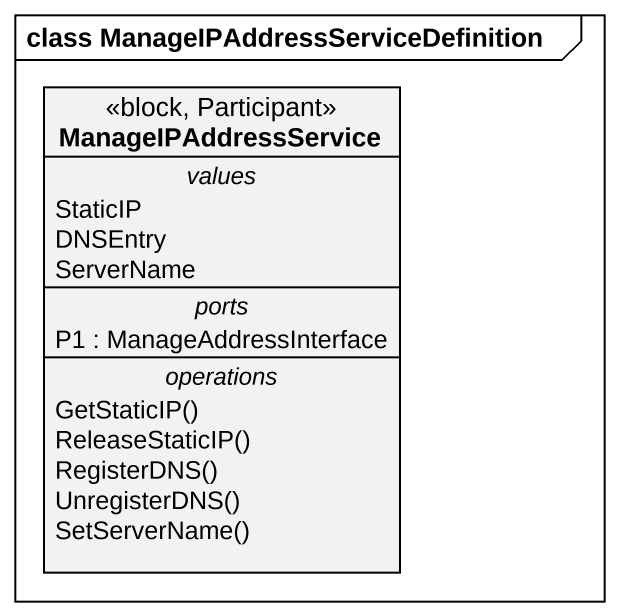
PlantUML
@startuml
mainframe class ManageIPAddressServiceDefinition
hide circle
hide empty members
class ManageIPAddressService <<block, Participant>> {
  -- values --
  StaticIP
  DNSEntry
  ServerName
  -- ports --
  P1 : ManageAddressInterface
  -- operations --
  GetStaticIP()
  ReleaseStaticIP()
  RegisterDNS()
  UnregisterDNS()
  SetServerName()
}
@enduml
